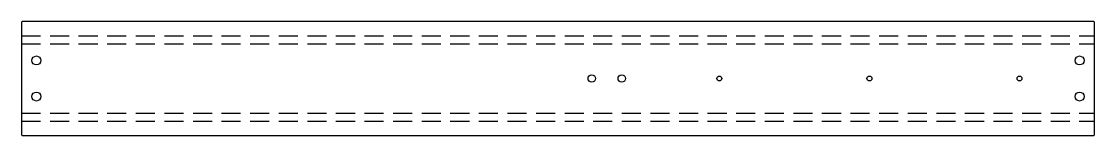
# Model space of a CAD drawing. Extents: x 0 to 715, y 0 to 76.
import ezdxf

# ---------------------------------------------------------------- set-up
doc = ezdxf.new("R2010")
doc.units = 0
doc.header["$MEASUREMENT"] = 0
doc.linetypes.add('DASHED', pattern=[19.05, 12.7, -6.35])
doc.layers.get('0').update_dxf_attribs({"linetype": 'CONTINUOUS'})

msp = doc.modelspace()

# ---------------------------------------------------------------- linework, layer by layer
for p, q in [((0, 75.5), (0, 0.5)), ((714.5, 76), (0.5, 76)), ((715, 0.5), (715, 75.5)), ((0.5, 0), (714.5, 0))]:
    msp.add_line(p, q)
at = {"linetype": 'DASHED'}
for p, q in [((0, 66.5), (715, 66.5)), ((0, 61), (715, 61)), ((0, 15), (715, 15)), ((0, 9.5), (715, 9.5))]:
    msp.add_line(p, q, dxfattribs=at)
for centre, radius in [((10, 50), 3), ((705, 50), 3), ((380, 38), 2.5), ((400, 38), 2.5), ((465, 38), 1.65), ((565, 38), 1.65), ((665, 38), 1.65), ((10, 26), 3), ((705, 26), 3)]:
    msp.add_circle(centre, radius)
for centre, start, end in [((0.5, 75.5), 90, 180), ((714.5, 75.5), 0, 90), ((0.5, 0.5), 180, 270), ((714.5, 0.5), 270, 0)]:
    msp.add_arc(centre, 0.5, start, end)

doc.saveas('drawing.dxf')
